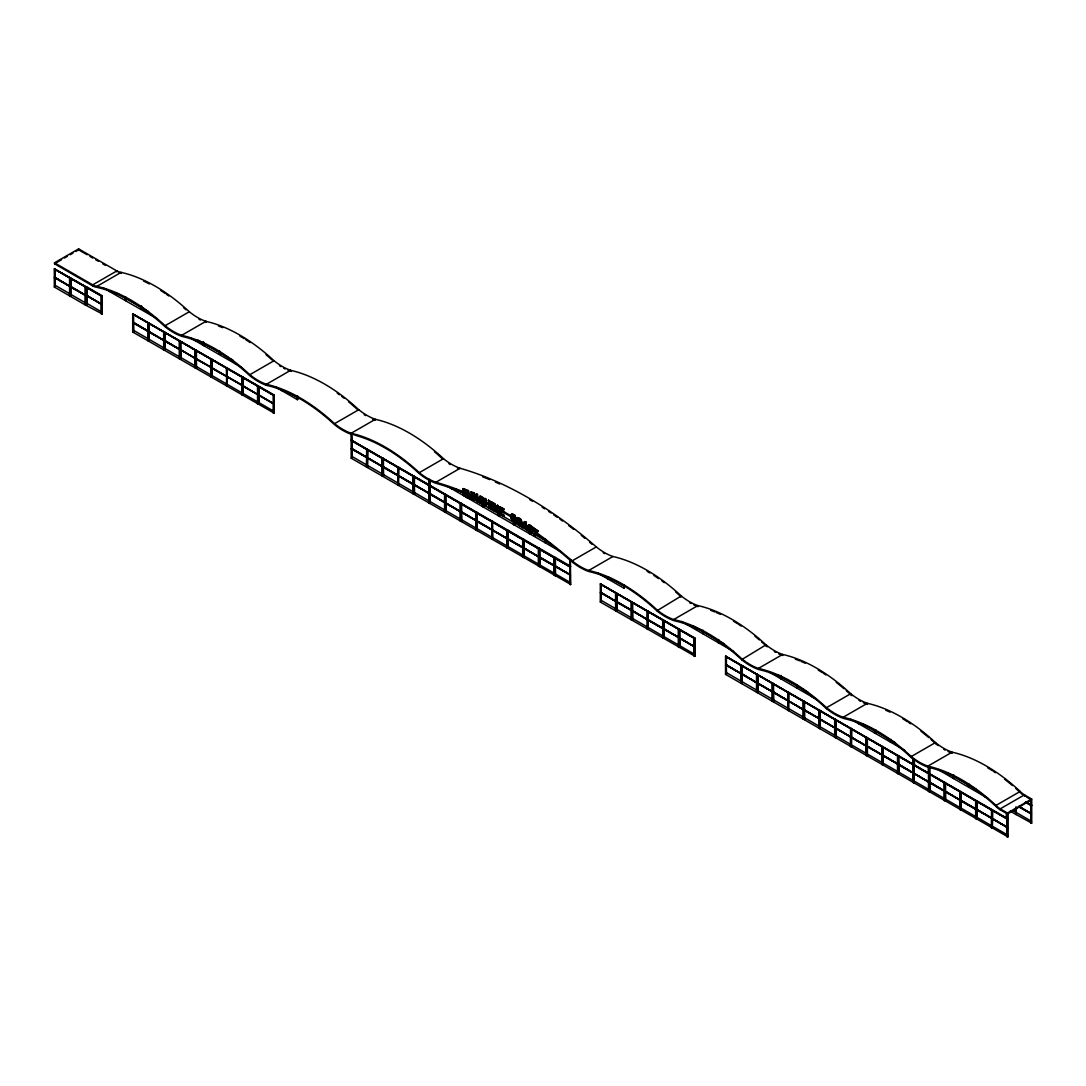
<?xml version="1.0" encoding="UTF-8"?>
<svg xmlns="http://www.w3.org/2000/svg" width="1086" height="1086" viewBox="0 0 1086 1086"><rect width="100%" height="100%" fill="white"/><g stroke="black" fill="none" stroke-linecap="round" stroke-linejoin="round"><path stroke-width="1.5" d="M1010.17 811.201L1031.7 823.147L1031.7 799.038L1024.451 794.857L1024.451 795.889L1025.293 796.323L1024.451 794.857A15.611 9.014 60 0 1 1020.216 791.436L1014.894 786.644A164.828 95.161 60 0 0 952.096 752.164A59.377 34.29 60 0 1 935.48 742.566L930.159 737.774A164.828 95.161 60 0 0 867.361 703.307M512.348 513.922L514.927 515.565L515.307 517.153L512.103 515.049M512.348 514.9C508.262 518.47 517.411 523.058 514.94 521.022M515.253 517.112L514.778 515.008L511.886 513.95M1001.102 810.292L1000.26 808.826A15.611 9.014 60 0 1 996.011 805.405L990.69 800.613A164.828 95.161 60 0 0 927.892 766.132A59.377 34.29 60 0 1 911.276 756.535L905.955 751.743A164.828 95.161 60 0 0 843.157 717.276A59.377 34.29 60 0 1 826.541 707.678L821.22 702.886A164.828 95.161 60 0 0 758.422 668.406A59.377 34.29 60 0 1 741.806 658.808M463.681 489.881C466.206 492.026 469.437 499.56 463.152 495.23L463.301 493.858L466.057 495.705M511.004 515.388L512.063 519.95L515.131 521.877M527.674 529.167L527.823 530.117C538.819 538.778 523.561 520.33 532.14 527.972C523.167 519.76 538.439 539.24 527.565 530.267L527.918 529.018L530.592 531.611M531.882 528.108L531.991 527.063L529.411 524.959A2.729 1.575 60 0 0 528.448 525.027L528.244 525.23M529.669 524.823L532.235 526.914L531.828 528.067M535.968 530.199L535.126 536.131L534.326 535.574L534.909 529.778L532.968 527.579L538.072 530.85C537.706 533.47 533.633 527.674 537.991 531.624M532.887 528.353L533.226 527.429M534.326 535.574L535.167 529.629L533.145 528.217M535.126 536.131L535.71 530.348M537.733 531.773L538.072 530.85M482.659 503.049L479.55 498.813L479.74 496.492A2.729 1.575 60 0 1 480.582 496.166L483.216 497.727L483.297 498.881L480.745 497.239M462.867 489.324C463.423 492.121 469.437 498.27 463.057 494.008M471.419 497.673L471.31 491.849L472.111 492.216L472.532 497.469L470.822 499.017C467.469 498.542 466.274 490.248 468.555 490.587L469.179 496.383L470.849 497.972M528.353 525.352C527.239 528.067 532.832 529.615 530.538 531.76M675.506 591.802A163.701 94.523 60 0 1 681.044 596.784L681.275 595.983L656.894 610.807A60.64 35.01 60 0 0 673.877 620.608L679.415 622.02A163.701 94.523 60 0 1 736.281 654.844L741.806 659.826L741.806 658.808L736.484 654.016A164.828 95.161 60 0 0 673.687 619.549A59.377 34.29 60 0 1 657.071 609.952A164.8 95.147 60 0 0 588.721 570.476A59.377 34.29 60 0 1 572.105 560.878A391.34 225.942 60 0 0 435.907 482.252A59.377 34.29 60 0 1 419.291 472.654A164.828 95.161 60 0 0 356.493 434.631L351.172 433.26A59.377 34.29 60 0 1 334.556 423.676A164.828 95.161 60 0 0 271.758 385.652L266.437 384.281A59.377 34.29 60 0 1 249.821 374.697A164.828 95.161 60 0 0 187.023 336.674L181.701 335.303A59.377 34.29 60 0 1 165.086 325.719A164.828 95.161 60 0 0 102.288 287.695L96.966 286.324A15.611 9.014 60 0 1 92.717 284.858L54.517 262.798L54.517 263.776L92.717 285.876A15.611 9.014 60 0 0 96.966 287.342L102.505 288.754A163.701 94.523 60 0 1 164.896 326.56A60.64 35.01 60 0 0 173.38 332.452L176.231 333.986A60.64 35.01 60 0 0 181.878 336.361L181.701 335.303L205.906 321.334L211.227 322.691A164.828 95.161 60 0 1 274.025 360.728A59.377 34.29 60 0 0 290.641 370.312L295.962 371.67A164.828 95.161 60 0 1 358.76 409.707A59.377 34.29 60 0 0 375.376 419.291L380.697 420.649A164.828 95.161 60 0 1 443.495 458.686A59.377 34.29 60 0 0 460.111 468.27A391.34 225.942 60 0 1 596.309 546.91A59.377 34.29 60 0 0 612.925 556.507A164.8 95.147 60 0 1 681.275 595.983A59.377 34.29 60 0 0 697.891 605.581A164.828 95.161 60 0 1 760.675 640.048L766.01 644.84A59.377 34.29 60 0 0 782.626 654.437A164.828 95.161 60 0 1 845.41 688.918L850.745 693.71A59.377 34.29 60 0 0 867.361 703.307L843.157 717.276M846.252 690.682L850.745 694.578L850.745 693.71L826.541 707.678L826.541 708.696L821.016 703.714A163.701 94.523 60 0 0 764.15 670.876L758.612 669.478A60.64 35.01 60 0 1 741.629 659.677L766.01 644.84L765.834 645.708A60.64 35.01 60 0 0 767.232 646.808M826.541 707.678L826.365 708.534A60.64 35.01 60 0 0 843.347 718.335L848.885 719.746A163.701 94.523 60 0 1 905.751 752.571L911.276 757.553L911.276 756.535L935.48 742.566L935.48 743.435L930.987 739.539M850.745 693.71L850.569 694.565A60.64 35.01 60 0 0 851.967 695.678M911.276 756.535L911.1 757.404A60.64 35.01 60 0 0 928.082 767.205L933.621 768.616A163.701 94.523 60 0 1 990.486 801.441L996.011 806.423A15.611 9.014 60 0 0 1000.26 809.857M935.48 742.566L935.304 743.435A60.64 35.01 60 0 0 936.702 744.534M479.591 496.764L479.985 499.003L482.917 502.899L481.451 503.171L479.51 501.325L482.686 503.171M657.071 609.952L656.84 610.766A163.701 94.523 60 0 0 588.911 571.548A60.64 35.01 60 0 1 571.928 561.747L560.797 552.326A390.254 225.318 60 0 0 436.083 483.311A60.64 35.01 60 0 1 430.436 480.922L427.585 479.388A60.64 35.01 60 0 1 419.101 473.496A163.701 94.523 60 0 0 356.71 435.69L351.592 433.898L351.932 440.006L351.172 440.536L570.286 567.041L351.172 440.047L570.707 566.308L569.865 566.797L569.865 584.444L570.707 584.444L351.172 458.183L351.172 433.26L375.376 419.291L375.376 420.119M681.044 596.784L681.275 595.983M472.098 498.596L471.867 492.365L471.066 491.985M520.465 524.239L520.384 520.357L518.293 518.511M512.117 515.158L512.32 519.108L514.805 520.941M527.049 530.321L525.624 522.298L524.633 521.619L521.742 526.968L522.556 527.524L523.52 525.909L525.828 527.511L527.049 530.321L523.276 526.058M522.556 527.524L523.52 525.909M523.561 525.461C530.633 513.42 521.647 536.538 525.027 522.841M521.742 526.968L524.633 521.619M510.909 514.927L512.144 513.8M465.975 495.773C467.061 492.99 460.79 492.107 463.003 489.026A2.729 1.575 60 0 1 463.803 488.605L466.423 489.976L466.573 491.157L463.627 489.759M517.954 518.538L517.615 522.149L519.895 524.524M480.609 497.144C480.582 499.288 486.732 507.271 479.537 502.506L479.455 501.298M511.737 513.977C509.144 516.61 511.75 522.447 515.511 521.904M517.37 517.601C512.85 522.515 524.226 529.751 521.551 520.71A3.285 1.9 60 0 0 520.452 518.809C509.538 512.782 522.61 535.439 521.294 520.859A3.285 1.9 60 0 0 520.194 518.959L517.506 517.588M471.568 497.768L469.071 496.886L468.31 490.723L467.509 490.356M528.706 524.891C525.543 526.248 536.769 536.891 527.728 529.208M54.517 262.798L78.626 248.87L116.84 270.93M54.517 263.776L61.603 259.676M64.441 258.047L67.278 256.405M70.115 254.762L72.952 253.133M75.789 251.49L78.626 249.848L78.626 248.87M86.839 287.423L86.839 305.071L85.713 305.193L54.3 287.016L54.3 268.88L86.147 286.813L86.147 304.949M54.721 269.124L86.418 287.179M55.155 277.5L70.223 286.65M54.3 287.016L55.155 287.016L55.155 269.369M55.155 287.016L54.721 268.636M69.585 286.324L54.721 277.256M70.862 286.623L101.704 304.134L86.418 295.311M86.418 286.69L85.292 287.301L85.292 304.949L102.125 313.895L102.125 295.759L86.418 286.69L86.839 305.071M70.862 278.478L70.427 296.369L70.427 277.704L69.585 278.192L69.585 295.84L70.427 295.84L70.006 277.948M206.069 322.393L205.906 321.334A59.377 34.29 60 0 1 189.29 311.75A164.828 95.161 60 0 0 126.492 273.713L121.17 272.355A15.611 9.014 60 0 1 116.921 270.889L92.717 284.858L92.717 285.876M116.921 271.907L116.921 270.889M97.387 286.948L96.966 286.324L121.17 272.355L121.17 273.373M97.387 287.098L97.726 287.152M85.292 295.446L70.427 286.365M86.839 295.555L101.908 304.704M109.034 291.252L156.859 318.578M102.125 295.759L101.269 296.247L101.269 313.895L102.125 313.895M110.161 291.618L103.632 288.129M125.867 300.198L125.433 297.225M126.288 297.333L125.867 300.686L125.867 297.578M132.696 313.895L274.093 394.965L274.093 413.101L132.696 332.031L132.696 313.895L274.093 395.453L133.116 314.139M141.574 309.266L141.153 306.293M133.537 322.515L148.606 331.664M132.696 332.031L133.537 332.031L133.537 314.383M133.537 332.031L133.116 313.65M148.185 331.42L132.696 322.718M165.086 325.719L189.29 311.75M148.823 340.855L148.402 322.963M149.244 341.099L148.823 322.718L147.968 323.207L147.968 340.855L149.244 341.099L149.244 323.452M163.687 340.42L148.823 331.339M164.95 340.665L195.561 358.448M182.122 335.927L182.462 336.131M181.701 335.303L182.122 336.076M164.529 349.923L164.108 332.031M164.95 350.167L164.529 331.787L163.687 332.275L163.687 349.923L164.95 350.167L164.95 332.52M179.394 349.488L164.529 340.42M180.276 358.937L179.842 341.045M204.019 345.728L203.557 341.941M180.697 359.181L180.276 340.8L179.394 341.343L179.394 358.991L180.697 359.181L180.697 341.533M195.127 358.489L180.276 349.42M195.982 368.005L195.561 350.113M219.725 354.308L219.291 350.954M196.403 368.249L195.982 349.868L195.127 350.357L195.127 368.005L196.403 368.249L196.403 350.602M211.689 377.073L211.268 359.181M226.553 368.493L227.395 368.005L226.974 386.385L226.553 368.005L226.553 386.141L227.395 386.141M235.01 363.62L235.431 363.864M212.109 377.317L211.689 358.937L210.833 359.425L210.833 377.073L212.109 377.317L212.109 359.67M249.821 374.697L274.025 360.728M242.68 394.965L242.259 377.073M243.101 395.209L242.68 376.828L241.825 377.317L241.825 394.965L243.101 395.209L243.101 377.561M351.172 433.26L351.348 434.332A60.64 35.01 60 0 1 345.701 431.943L342.85 430.409A60.64 35.01 60 0 1 334.366 424.517A163.701 94.523 60 0 0 271.975 386.711L266.437 385.299L266.437 384.281L290.641 370.312L290.804 371.371M266.437 385.299L267.197 385.109L266.437 385.163M257.545 394.53L242.68 385.462M257.966 394.476L242.259 385.897M258.387 404.033L257.966 386.141M274.093 394.965L273.251 395.453L273.251 413.101L274.093 413.101M281.708 390.58L282.129 390.824M258.807 404.277L258.387 385.897L257.545 386.385L257.545 404.033L258.807 404.277L258.807 386.63M273.251 403.598L258.387 394.53M273.672 403.544L257.966 394.965M275.871 387.213L297.415 399.648L297.835 396.2M334.556 423.676L358.76 409.707M351.932 434.088L351.172 434.142M352.027 448.681L367.095 457.817M351.172 458.183L352.027 458.183L352.027 440.536M366.457 449.36L367.299 448.871L367.299 467.496L367.733 449.604M352.027 458.183L351.592 433.898M366.674 457.382L351.172 448.871M367.733 457.749L382.801 466.885M367.299 467.007L366.878 449.115M382.163 466.573L367.299 457.505M383.439 466.817L413.793 484.777M383.019 476.075L382.584 458.183M397.87 467.496L398.725 467.007L398.29 485.401L397.87 467.007L397.87 485.143L398.725 485.143M383.439 476.32L383.019 457.939L382.163 458.428L382.163 476.075L383.439 476.32L383.439 458.672M419.291 472.654L443.495 458.686M413.372 484.532L382.584 467.007M414.431 484.709L429.499 493.845M428.861 479.632L430.137 479.673L429.717 503.537L429.717 479.917L428.861 479.428L428.861 503.049L430.137 503.293M414.01 493.967L413.576 476.075M428.861 485.388L429.717 484.899M414.431 494.225L414.01 475.831L413.155 476.32L413.155 493.967L414.431 494.225L414.431 476.564M435.907 482.252L460.111 468.27M430.137 493.777L445.206 502.913M451.206 488.496L451.64 488.741M429.717 503.049L429.717 479.496M466.315 491.306L466.423 489.976M444.785 502.669L429.282 493.967M463.152 495.23L463.301 493.858M472.939 492.637L474.338 493.003L477.256 499.913L474.08 493.153L472.939 492.637L473.577 499.954C476.781 501.556 471.894 484.763 474.324 500.293M467.781 492.908L467.347 497.809L467.347 493.153M445.423 512.117L445.002 494.225M476.998 500.062L476.496 494.266L477.501 494.456L477.881 501.922L473.781 493.981M445.844 512.361L445.423 493.967L444.568 494.469L444.568 512.117L445.844 512.361L445.844 494.714M476.496 494.266L477.501 494.456M473.577 499.954L474.582 500.157M476.985 501.515L478.139 501.773M482.971 499.003L483.216 497.727M460.274 511.669L445.423 502.601M461.55 511.913L476.618 521.063M485.836 506.171C484.736 498.65 487.94 507.922 485.035 505.75L484.967 498.433L485.768 498.854L485.931 502.356L488.714 503.795L488.551 500.279L488.714 503.795M479.537 502.506L479.768 501.175M484.709 498.583L485.768 498.854M485.51 498.99L485.931 502.356M488.293 500.429C490.533 500.171 490.953 509.375 488.619 507.596L488.496 504.786L485.714 503.347M490.071 501.474L492.664 502.587L492.433 503.456L491.673 503.049L492.65 509.85L490.302 508.601L490.533 507.719L491.306 508.139L491.116 502.465L490.071 501.474L492.664 502.587M483.08 506.402L482.632 499.94M483.501 500.429L483.08 506.89L483.08 500.673M485.035 505.75L486.094 506.022M490.085 502.207L491.116 502.465M488.496 504.786L489.677 507.868M491.673 503.049L492.691 503.307M461.129 521.185L460.708 503.293M461.55 521.429L461.129 503.049L460.274 503.537L460.274 521.185L461.55 521.429L461.55 503.782M493.614 503.361L495.012 503.863L497.456 510.814L494.754 504.013L493.614 503.361L493.614 510.352C496.75 512.741 493.193 495.392 494.374 510.787M490.302 508.601L492.908 509.701M490.275 507.868L491.306 508.139M497.198 510.963L497.456 505.275L498.202 505.709L498.786 515.47M491.849 508.71L492.881 508.981M499.139 509.47L499.139 515.674L497.931 515.47L498.202 505.709M493.614 510.352L494.619 510.637M499.818 506.918L503.85 508.954L503.592 509.931L500.619 508.207L500.619 510.121L503.646 511.587L503.388 512.551L500.619 510.949L500.619 513.556L503.85 515.117L503.592 516.094L499.818 513.909L499.818 506.918L503.85 508.954M500.619 508.207L503.85 509.782M497.049 512.32L498.202 512.701L497.049 512.32L494.374 504.746M500.619 510.121L503.646 511.587M500.619 510.949L503.646 512.416M499.818 513.909L503.85 515.945M500.619 513.556L503.85 515.117M499.139 515.674L498.718 509.225M476.835 530.253L476.415 512.361M491.7 521.674L492.542 521.185L492.542 539.321L492.121 520.941L491.7 539.321L492.542 539.321M477.256 530.497L476.835 512.117L475.994 512.606L475.994 530.253L477.256 530.497L477.256 512.85M514.832 518.524L514.397 524.972L514.397 518.28M524.389 521.769L525.624 522.298M506.986 538.629L476.835 520.737M529.737 527.62L530.117 533.552M530.592 529.181L530.172 534.081L530.172 527.864M507.841 548.145L507.406 530.253M523.588 539.104L522.692 539.566L522.692 557.213L524.009 557.485L524.009 539.837M508.262 548.389L507.827 530.009L506.986 530.497L506.986 548.145L508.262 548.389L508.262 530.742M522.909 547.778L507.406 539.077M524.009 547.968L539.077 557.118M545.878 542.661L545.443 539.308M546.299 539.796L545.878 543.149L545.878 539.552M523.588 557.24L523.113 539.321M524.009 557.485L523.547 539.077M538.439 556.792L523.588 547.724M539.294 566.308L538.873 548.416M539.715 566.553L539.294 548.172L538.439 548.661L538.439 566.308L539.715 566.553L539.715 548.905M554.362 565.942L538.873 557.24M555.421 566.105L570.489 575.254M570.286 566.064L570.286 559.507L570.707 584.444M570.707 559.752L569.851 559.752M569.851 560.539L570.707 560.403M572.105 560.878L596.309 546.91M555 575.376L554.579 557.485M555.421 575.621L555 557.24L554.145 557.729L554.145 575.376L555.421 575.621L555.421 557.973M588.721 570.476L612.925 556.507M607.861 578.933L608.703 579.422M600.3 583.901L694.972 638.079L694.972 656.215L600.3 602.038L600.3 583.901L694.972 638.568L600.721 584.146M601.142 592.535L616.224 601.671M597.056 572.689L623.988 588.245L623.568 584.892M600.3 602.038L601.142 602.038L601.142 584.39M601.142 602.038L600.721 583.657M615.586 601.359L600.721 592.291M616.427 610.861L616.006 592.97M616.848 611.106L616.427 592.725L615.586 593.214L615.586 610.861L616.848 611.106L616.848 593.458M631.495 610.495L616.006 601.793M632.568 610.671L647.636 619.807M632.133 619.93L631.713 602.038M646.998 611.35L647.84 610.861L647.84 629.5L648.274 611.608M632.568 620.174L632.133 601.793L631.292 602.282L631.292 619.93L632.568 620.174L632.568 602.526M646.998 619.495L632.133 610.427M647.84 629.011L647.419 611.106M673.687 619.549L697.891 605.581M662.922 628.631L647.419 619.93M663.98 628.808L679.049 637.957M663.56 638.079L663.125 620.174M686.895 624.559L687.75 625.061M663.98 638.324L663.56 619.93L662.704 620.432L662.704 638.079L663.98 638.324L663.98 620.676M679.687 637.876L694.755 647.025M679.266 647.147L678.831 629.256M694.972 638.079L694.117 638.568L694.117 656.215L694.972 656.215M679.687 647.392L679.266 628.998L678.411 629.5L678.411 647.147L679.687 647.392L679.687 629.744M694.117 646.699L679.266 637.631M717.887 642.45L719.163 642.708L718.742 639.844M718.742 642.45L718.308 639.491M1007.903 836.885L725.543 674.352L725.543 656.215L1007.903 818.749L1007.061 819.238L1007.061 836.885L1007.903 836.885L1007.903 813.767C1004.224 810.821 1008.27 826.487 1007.061 813.251M725.964 656.46L1007.903 819.238L725.543 656.215M726.385 664.836L741.453 673.985M725.543 674.352L726.385 674.352L726.385 656.704M726.385 674.352L725.964 655.971M740.815 673.659L725.964 664.591M742.091 673.904L757.159 683.053M758.422 668.406L782.626 654.437M741.67 683.175L741.249 665.284M742.091 683.42L741.67 665.039L740.815 665.528L740.815 683.175L742.091 683.42L742.091 665.772M756.535 682.727L741.67 673.659M757.376 692.244L756.956 674.352M757.797 692.488L757.376 674.107L756.535 674.596L756.535 692.244L757.797 692.488L757.797 674.84M781.567 678.736L781.146 675.383M781.567 679.225L780.725 678.736L780.725 675.628M772.241 691.796L757.376 682.727M773.517 692.04L803.871 710.013M773.083 701.312L772.662 683.42M787.947 692.732L788.789 692.244L788.368 710.624L787.947 692.244L787.947 710.38L788.789 710.38M773.517 701.556L773.083 683.175L772.241 683.664L772.241 701.312L773.517 701.556L773.517 683.909M811.717 696.628L812.572 697.117M803.233 709.687L773.083 691.796M804.509 709.945L819.577 719.081M804.088 719.203L803.654 701.312M804.509 719.448L804.074 701.067L803.233 701.556L803.233 719.203L804.509 719.448L804.509 701.8M819.373 710.38L819.835 728.299M820.256 728.543L819.794 710.135L818.939 710.624L818.939 728.272L820.256 728.543L820.256 710.896M834.686 727.864L819.835 718.796M835.962 728.109L851.03 737.245M858.877 723.86L859.732 724.348M835.541 737.367L835.12 719.475M850.406 728.787L851.248 728.299L851.248 746.924L851.668 729.032M835.962 737.611L835.541 719.231L834.686 719.719L834.686 737.367L835.962 737.611L835.962 719.964M850.406 736.932L835.541 727.864M851.248 746.435L850.827 728.543M875.465 732.941L875.017 729.575M875.886 730.091L875.465 733.43L875.438 729.724M866.112 746.001L851.248 736.932M867.375 746.245L882.456 755.381M866.954 755.503L866.533 737.611M890.33 742.01L891.606 742.254L891.172 739.403M867.375 755.747L866.954 737.367L866.112 737.856L866.112 755.503L867.375 755.747L867.375 738.1M883.094 755.313L898.163 764.449M882.66 764.571L882.239 746.679M883.094 764.815L882.66 746.435L881.818 746.924L881.818 764.571L883.094 764.815L883.094 747.168M898.801 764.381L929.154 782.341M913.231 759.087L913.652 782.965L914.086 759.576L913.231 759.087L913.231 782.707L914.086 782.707M914.086 759.576L914.507 764.815L913.652 765.318M898.366 773.639L897.946 755.747M913.231 765.06L914.086 764.571M898.801 773.884L898.366 755.503L897.525 755.992L897.525 773.639L898.801 773.884L898.801 756.236M927.892 766.132L952.096 752.164M928.516 767.028L928.516 773.395L928.516 767.028L929.792 767.273L929.792 773.639L928.937 774.142M929.358 773.395L928.516 773.884L928.516 791.531L929.792 791.789L929.792 774.142M928.516 782.029L898.366 764.137M929.792 782.273L944.861 791.409M929.358 791.531L928.937 773.639M929.792 791.789L929.358 767.517M953.589 778.051L953.155 775.187M954.01 775.187L953.589 778.54L953.589 775.431M944.44 791.165L928.937 782.463M945.499 791.341L960.567 800.491M945.078 800.613L944.644 782.707M945.499 800.857L945.078 782.463L944.223 782.965L944.223 800.613L945.499 800.857L945.499 783.21M969.296 787.119L968.861 784.146M959.929 800.165L945.078 791.097M960.784 809.681L960.35 791.789M984.147 796.187L985.002 796.676M961.205 809.925L960.784 791.531L959.929 792.033L959.929 809.681L961.205 809.925L961.205 792.278M975.852 809.314L960.35 800.613M976.911 809.477L991.98 818.627M1019.442 792.359L1020.216 792.305M976.49 818.749L976.07 800.857M991.342 810.17L992.197 809.681L992.197 828.306L992.618 810.414M976.911 818.993L976.49 800.613L975.635 801.101L975.635 818.749L976.911 818.993L976.911 801.346M1024.451 794.857L1000.26 808.826L1007.496 813.02L1031.7 799.038M992.618 818.545L1007.686 827.695M1031.7 823.147L1030.845 823.147L1031.279 799.785L1007.496 813.998L1000.26 809.817M992.197 827.817L991.776 809.925M1030.845 805.5L1031.7 805.011L1027.41 802.527M1016.415 807.903L1015.994 814.568L1015.994 806.803M1007.061 827.369L992.197 818.301M1030.845 813.631L1019.116 806.369M472.111 498.745L471.229 499.085M518.226 518.389C513.149 528.583 527.796 522.814 517.981 518.538M482.795 504.257C486.189 502.153 476.211 494.537 483.297 498.881M470.903 498.148L471.718 497.239L471.31 491.849M512.388 514.9L515.565 517.004M482.727 504.148L479.795 502.356M181.701 336.321L187.24 337.732A163.701 94.523 60 0 1 249.631 375.539A60.64 35.01 60 0 0 258.115 381.43L260.966 382.964A60.64 35.01 60 0 0 266.613 385.354L266.437 384.281M471.08 498.868L468.609 496.723L467.754 490.22M466.573 491.157C458.509 485.428 472.586 500.904 463.41 495.08M488.551 500.279L489.352 500.7M485.673 502.506L488.456 503.931M485.971 503.212L488.741 504.637M937.449 745.105L938.304 745.593M1026.487 797.015L1030.085 799.092M1025.564 801.957L1031.7 805.5L1025.442 802.378M1025.659 802.255L1031.483 805.622M1018.912 806.491L1031.279 813.59L1018.695 806.817M497.198 505.424L497.945 505.859M1018.695 806.613L1031.483 813.957M115.768 292.65L125.65 298.351M126.071 298.596L141.356 307.419M141.791 307.664L148.538 311.56M197.937 340.081L203.761 343.447M204.222 343.638L219.508 352.461M219.929 352.706L228.033 357.389M230.734 358.95L233.436 360.511M289.093 392.643L297.632 397.557M455.903 488.999L467.129 495.474M467.564 495.732L482.849 504.556M498.569 513.624L483.284 504.8L483.284 501.868M514.207 522.665L498.922 513.841L498.922 509.429M514.615 522.895L529.9 531.719M545.661 540.814L530.375 531.991L530.375 529.045M546.082 541.059L551.484 544.181M608.92 577.331L624.206 586.155M693.357 626.093L716.746 639.6M721.647 642.423L724.348 643.984M778.228 675.085L781.35 676.89M781.784 677.135L807.875 692.203M862.651 723.833L875.221 731.095M875.683 731.353L890.534 739.933M891.389 740.421L895.448 742.756M947.549 772.838L953.372 776.205M953.793 776.449L969.079 785.273M969.499 785.517L976.26 789.413M1013.075 810.672L1031.483 821.301M297.835 399.404L296.994 399.404L296.994 396.295M467.781 497.564L466.491 497.32L466.491 494.211M483.501 506.646L482.211 506.388L482.211 500.184M514.832 524.728L513.569 524.497L513.569 516.732M530.592 533.837L529.262 533.552L529.262 527.348M546.299 542.905L545.023 542.661L545.023 539.552M875.886 733.186L874.597 732.928L874.597 729.819M954.01 778.295L952.734 778.051L952.734 774.942M1016.415 814.324L1015.573 814.324L1015.777 807.821M126.288 300.442L125.012 300.198L125.012 297.089M203.978 345.294L203.136 345.294L203.136 342.185M190.973 338.275L242.178 367.76M446.74 485.917L560.729 551.729M681.492 621.45L733.593 651.532M768.562 671.718L816.618 699.465M850.772 719.176L904.679 750.304M937.87 769.472L987.703 798.237M54.3 268.88L86.147 287.301M101.908 296.369L86.622 287.546L86.622 303.225L101.908 312.049M148.606 323.329L133.32 314.506L133.32 330.198L148.606 339.022M164.312 332.397L149.04 323.574L149.04 339.266L164.312 348.09M180.032 341.466L164.746 332.642L164.746 348.334L180.032 357.158M195.765 350.479L180.48 341.656L180.48 357.348L195.765 366.172M211.471 359.547L196.186 350.724L196.186 366.416L211.471 375.24M211.906 359.792L242.463 377.439M258.169 386.507L242.897 377.684L242.897 393.376L258.169 402.2M273.889 395.575L258.604 386.752L258.604 402.444L273.889 411.268M367.095 449.482L351.81 440.658L351.81 456.351L367.095 465.175M382.801 458.55L367.516 449.726L367.516 465.419L382.801 474.243M413.793 476.442L383.222 458.794L383.222 474.487L413.793 492.134M429.499 485.523L414.214 476.7L414.214 492.379L429.499 501.203M445.206 494.592L429.92 485.768L429.92 501.447L445.206 510.271M445.627 494.836L460.912 503.66M476.618 512.728L461.346 503.904L461.346 519.583L476.618 528.407M507.61 530.62L477.053 512.972L477.053 528.651L507.61 546.299M523.33 539.688L508.044 530.864L508.044 546.557L523.33 555.38M539.077 548.783L523.791 539.959L523.791 555.638L539.077 564.476M554.783 557.851L539.498 549.027L539.498 564.72L554.783 573.544M570.489 566.919L555.217 558.095L555.217 573.788L570.489 582.612M616.224 593.336L600.938 584.512L600.938 600.205L616.224 609.029M631.93 602.404L616.644 593.58L616.644 609.273L631.93 618.097M647.636 611.472L632.351 602.649L632.351 618.341L647.636 627.165M663.342 620.554L648.057 611.73L648.057 627.409L663.342 636.233M679.049 629.622L663.763 620.798L663.763 636.477L679.049 645.301M694.755 638.69L679.469 629.866L679.469 645.546L694.755 654.369M726.167 656.826L741.453 665.65M757.159 674.718L741.887 665.894L741.887 681.574L757.159 690.397M772.879 683.786L757.594 674.963L757.594 690.655L772.879 699.479M803.871 701.678L773.3 684.031L773.3 699.723L803.871 717.371M819.577 710.746L804.292 701.923L804.292 717.615L819.577 726.439M835.324 719.842L820.039 711.018L820.039 726.71L835.324 735.534M851.03 728.91L835.758 720.086L835.758 735.779L851.03 744.602M866.75 737.978L851.465 729.154L851.465 744.847L866.75 753.67M882.456 747.046L867.171 738.222L867.171 753.915L882.456 762.739M898.163 756.114L882.877 747.29L882.877 762.983L898.163 771.807M898.584 756.358L929.154 774.006M929.575 774.264L944.861 783.087M960.567 792.156L945.282 783.332L945.282 799.011L960.567 807.835M976.273 801.224L960.988 792.4L960.988 808.079L976.273 816.903M991.98 810.292L976.708 801.468L976.708 817.147L991.98 825.971M1007.686 819.36L992.414 810.536L992.414 826.215L1007.686 835.039M70.223 278.315L54.938 269.491L54.938 285.17L70.223 293.994M133.116 322.27L148.402 331.094M195.982 358.489L211.268 367.312L195.561 358.937M211.689 367.57L242.259 385.218L211.268 368.005M351.592 448.437L366.878 457.26M383.019 466.573L413.576 484.22M414.01 484.465L429.282 493.288L413.576 484.899M429.717 493.533L445.002 502.356M461.129 511.669L476.415 520.493M507.841 538.629L523.113 547.453M539.294 556.792L554.579 565.616M555 565.86L570.286 574.684L554.579 566.308M616.427 601.359L631.713 610.183M647.84 619.495L663.125 628.319M663.56 628.563L678.831 637.387L663.125 628.998M804.088 709.701L819.373 718.525L803.654 710.135M866.954 746.001L882.239 754.824L866.533 746.435M882.66 755.069L897.946 763.892M929.358 782.029L944.644 790.852M960.784 800.165L976.07 808.989M976.49 809.233L991.776 818.057L976.07 809.681M86.418 295.514L101.704 304.338M133.116 322.474L148.402 331.298M148.823 331.542L164.108 340.366L148.402 331.787M164.529 340.61L179.814 349.434L164.108 340.855M180.276 349.624L273.889 403.911M351.592 448.627L366.878 457.45M367.299 457.695L382.584 466.518L366.878 457.939M383.019 466.763L413.576 484.41M414.01 484.655L429.282 493.478M429.717 493.723L445.002 502.546M445.423 502.791L460.708 511.615L445.002 503.049M461.129 511.873L476.415 520.696L460.708 512.117M476.835 520.941L507.406 538.588L476.415 521.185M507.841 538.832L523.113 547.656M523.588 547.928L538.873 556.751L523.153 548.172M539.294 556.996L554.579 565.82M555 566.064L570.286 574.888M600.721 592.481L616.006 601.305L600.3 592.725M616.427 601.549L631.713 610.373M632.133 610.617L647.419 619.441L631.713 610.861M647.84 619.685L663.125 628.509M663.56 628.753L678.831 637.577M679.266 637.835L694.551 646.659L678.831 638.079M725.964 664.795L741.249 673.619L725.543 665.039M741.67 673.863L756.956 682.687L741.249 674.107M757.376 682.931L772.662 691.755L756.956 683.175M773.083 691.999L803.654 709.647L772.662 692.244M804.088 709.891L819.373 718.715M819.835 718.986L835.12 727.81L819.414 719.231M835.541 728.054L850.827 736.878L835.12 728.299M851.248 737.122L866.533 745.946L850.827 737.367M866.954 746.191L882.239 755.014M882.66 755.259L897.946 764.082L882.239 755.503M898.366 764.327L928.937 781.974L897.946 764.571M929.358 782.219L944.644 791.042M945.078 791.287L960.35 800.11L944.644 791.531M960.784 800.355L976.07 809.192M976.49 809.437L991.776 818.26M992.197 818.505L1007.482 827.328L991.776 818.749M54.721 277.459L70.006 286.283L54.3 277.704M70.427 286.568L85.713 295.392L70.006 286.813M148.823 331.841L164.312 340.732M445.423 503.089L460.912 511.995M476.835 521.226L507.61 538.955M507.841 539.131L523.33 548.023M539.294 557.281L554.783 566.186M616.427 601.848L631.93 610.739M647.84 619.984L663.342 628.875M757.376 683.216L772.879 692.121M819.835 719.285L835.324 728.177M851.248 737.421L866.75 746.313M960.784 800.653L976.273 809.559M211.906 375.485L242.463 393.132M445.627 510.515L460.912 519.339M726.167 672.505L741.453 681.329M898.584 772.051L929.154 789.698M929.575 789.943L944.861 798.767M85.93 303.116L70.644 294.292L70.644 278.6L102.125 296.247L85.984 286.935L85.984 305.071M367.733 467.251L366.457 467.007L366.674 449.237M648.274 629.256L646.998 629.011L647.215 611.228M851.668 746.679L850.406 746.435L850.61 728.665M992.618 828.061L991.342 827.817L991.559 810.047M78.626 249.848L87.111 254.762M89.948 256.405L92.772 258.034M95.609 259.676L98.432 261.319M102.681 263.762L105.518 265.405M523.819 525.312L525.678 526.601M521.999 526.819L522.814 527.375M532.968 527.579L537.814 531M534.583 535.425L535.384 535.995M589.739 542.362L592.101 544.357M466.165 490.112L463.546 488.754A2.729 1.575 60 0 0 462.758 489.175M1015.722 788.409L1019.876 792.142M761.517 641.812L766.01 645.708L766.01 644.84M442.694 458.984L437.767 454.545A163.701 94.523 60 0 0 434.414 451.695M357.959 410.006L353.031 405.567A163.701 94.523 60 0 0 348.552 401.779M271.989 359.914L268.296 356.588A163.701 94.523 60 0 0 266.056 354.674M183.561 307.609L186.018 309.822M482.958 497.877L480.338 496.316A2.729 1.575 60 0 0 479.483 496.641M474.039 493.845L477.243 501.365M494.619 504.61L497.307 512.185M525.366 522.447L526.791 530.457M524.769 522.99L525.42 526.751M477.256 494.605L477.881 501.922M476.754 494.116L477.256 499.913M473.197 492.487L473.835 499.804M489.094 500.836L489.419 508.017M484.967 498.433L485.293 505.601M492.42 502.737L492.433 503.456M492.623 509.13L492.65 509.85M491.917 502.899L492.107 508.56M490.858 502.614L491.048 508.289M490.315 501.325L490.343 502.058M490.533 507.719L490.56 508.452M1031.279 799.785L1031.279 823.392M1031.062 805.378L1031.062 821.057M1016.211 808.065L1016.211 812.477M1007.496 813.02L1007.482 837.13M1007.265 819.115L1007.265 834.795M996.011 806.423L996.011 805.405L1020.216 791.436L1020.216 792.454A15.611 9.014 60 0 0 1020.894 793.133M975.852 800.979L975.852 816.658M969.296 784.499C970.64 789.101 967.707 787.404 968.44 784.011M960.146 791.911L960.146 807.59M944.44 782.83L944.44 798.522M928.734 773.761L928.734 789.454M913.869 765.182L913.869 780.875M913.448 764.938L913.448 780.63M897.742 755.87L897.742 771.562M882.022 746.801L882.022 762.494M866.316 737.733L866.316 753.426M834.903 719.597L834.903 735.29M819.414 710.407L819.414 728.543M819.156 710.502L819.156 726.195M803.436 701.434L803.436 717.127M796.852 684.832L796.852 688.049L796.432 684.696M788.585 692.854L788.585 708.547M788.151 692.61L788.151 708.303M772.445 683.542L772.445 699.221M756.738 674.474L756.738 690.153M741.032 665.406L741.032 681.085M703.022 630.287L703.022 633.885L702.601 630.532M694.551 638.324L694.551 656.46M694.334 638.446L694.334 654.125M678.628 629.378L678.628 645.057M662.922 620.31L662.922 635.989M631.495 602.16L631.495 617.853M623.988 585.042L623.988 588.245M615.789 593.092L615.789 608.784M570.286 559.507L570.286 584.689M554.362 557.607L554.362 573.299M538.656 548.539L538.656 564.218M529.479 528.529L529.479 531.475M522.909 539.443L522.909 555.136M514.425 518.076L513.977 524.728L514.004 516.719M513.787 518.008L513.787 522.42M507.189 530.375L507.189 546.054M503.592 509.103L503.592 509.931M503.592 515.266L503.592 516.094M503.388 511.723L503.388 512.551M500.877 508.058L500.877 509.986M500.877 510.8L500.877 513.406M500.062 506.768L500.062 513.759M498.365 509.293L498.365 515.714M497.456 505.275L497.456 510.814M493.872 503.212L493.872 510.203M492.338 521.796L492.338 537.475M491.904 521.551L491.904 537.231M482.428 499.899L482.428 504.311M476.197 512.483L476.197 528.163M467.347 494.103L466.912 497.564L466.926 492.908M460.491 503.415L460.491 519.094M444.785 494.347L444.785 510.026M429.079 485.266L429.079 500.958M413.372 476.197L413.372 491.89M398.508 467.618L398.508 483.311M398.087 467.374L398.087 483.066M382.381 458.306L382.381 473.998M297.415 396.444L297.415 399.648M290.641 370.312L290.641 371.331M273.672 395.209L273.672 413.345M257.749 386.263L257.749 401.956M242.042 377.195L242.042 392.888M227.178 368.616L227.178 384.308M226.757 368.371L226.757 384.064M219.725 351.09C221.096 355.923 218.327 355.19 218.87 351.199M211.051 359.303L211.051 374.996M205.906 321.334L205.906 322.352M195.344 350.235L195.344 365.928M180.235 340.855L180.235 358.991M179.597 341.221L179.597 356.914M163.891 332.153L163.891 347.846M148.185 323.085L148.185 338.778M141.574 306.048C142.945 310.881 140.175 310.148 140.718 306.157M101.704 296.003L101.704 314.139M101.487 296.125L101.487 311.804M85.713 287.057L85.713 305.193M85.509 287.179L85.509 302.872M69.789 278.07L69.789 293.749M647.08 571.304A163.701 94.523 60 0 1 649.944 573.001M653.962 575.512A163.701 94.523 60 0 1 658.55 578.58M661.971 581.01A163.701 94.523 60 0 1 664.252 582.693M604.63 553.656A60.64 35.01 60 0 1 603.205 552.801M482.659 476.822A390.254 225.318 60 0 1 489.732 479.645M495.392 482.062A390.254 225.318 60 0 1 499.655 483.976M529.642 499.574A390.254 225.318 60 0 1 532.493 501.257M542.185 507.23A390.254 225.318 60 0 1 544.724 508.845M548.525 511.343A390.254 225.318 60 0 1 551.064 513.04M553.588 514.75A390.254 225.318 60 0 1 557.389 517.384M559.914 519.162A390.254 225.318 60 0 1 562.439 520.968M568.725 525.597A390.254 225.318 60 0 1 573.747 529.411M581.254 535.317A390.254 225.318 60 0 1 584.987 538.357M458.876 468.826A60.64 35.01 60 0 1 457.464 468.256M450.364 464.564A60.64 35.01 60 0 1 448.939 463.654M119.786 273.129A15.611 9.014 60 0 1 119.08 272.912M1022.293 794.382A15.611 9.014 60 0 1 1021.587 793.785M698.081 606.64A60.64 35.01 60 0 1 696.683 606.137M695.271 605.567A60.64 35.01 60 0 1 693.859 604.943M691.008 603.517A60.64 35.01 60 0 1 689.583 602.716M710.624 610.305A163.701 94.523 60 0 1 714.873 611.934M716.298 612.518A163.701 94.523 60 0 1 720.575 614.404M733.484 621.206A163.701 94.523 60 0 1 737.788 623.853M738.928 624.586A163.701 94.523 60 0 1 741.222 626.093M754.879 636.179A163.701 94.523 60 0 1 759.358 639.912M867.551 704.366A60.64 35.01 60 0 1 866.153 703.864M864.741 703.294A60.64 35.01 60 0 1 863.329 702.669M860.479 701.244A60.64 35.01 60 0 1 859.053 700.443M885.769 710.244A163.701 94.523 60 0 1 890.045 712.131M902.955 718.932A163.701 94.523 60 0 1 907.258 721.579M908.398 722.312A163.701 94.523 60 0 1 910.692 723.819M920.955 731.217A163.701 94.523 60 0 1 928.829 737.638M952.286 753.236A60.64 35.01 60 0 1 950.888 752.72M949.476 752.15A60.64 35.01 60 0 1 948.064 751.526M945.214 750.1A60.64 35.01 60 0 1 943.788 749.313M987.69 767.802A163.701 94.523 60 0 1 991.993 770.436M993.133 771.169A163.701 94.523 60 0 1 995.428 772.675M1004.55 779.205A163.701 94.523 60 0 1 1012.451 785.558M782.816 655.51A60.64 35.01 60 0 1 781.418 654.994M780.006 654.424A60.64 35.01 60 0 1 778.594 653.799M775.743 652.374A60.64 35.01 60 0 1 774.318 651.586M795.359 659.175A163.701 94.523 60 0 1 799.608 660.804M801.034 661.388A163.701 94.523 60 0 1 805.31 663.261M818.22 670.076A163.701 94.523 60 0 1 822.523 672.709M823.663 673.442A163.701 94.523 60 0 1 825.957 674.949M836.22 682.361A163.701 94.523 60 0 1 844.093 688.782M143.651 281.138A163.701 94.523 60 0 1 149.379 283.948M160.877 290.586A163.701 94.523 60 0 1 165.452 293.6M166.606 294.387A163.701 94.523 60 0 1 168.887 295.989M200.435 320.003A60.64 35.01 60 0 1 199.009 319.27M337.217 393.132A163.701 94.523 60 0 1 339.497 394.775M341.764 396.458A163.701 94.523 60 0 1 344.045 398.182M374.141 419.848A60.64 35.01 60 0 1 372.729 419.277M365.629 415.585A60.64 35.01 60 0 1 364.204 414.676M218.449 326.017A163.701 94.523 60 0 1 222.698 327.646M239.87 336.076A163.701 94.523 60 0 1 244.174 338.656M245.612 339.565A163.701 94.523 60 0 1 250.187 342.579M289.405 370.869A60.64 35.01 60 0 1 287.994 370.299M285.17 368.982A60.64 35.01 60 0 1 283.745 368.249M280.894 366.606A60.64 35.01 60 0 1 279.469 365.697"/></g></svg>
